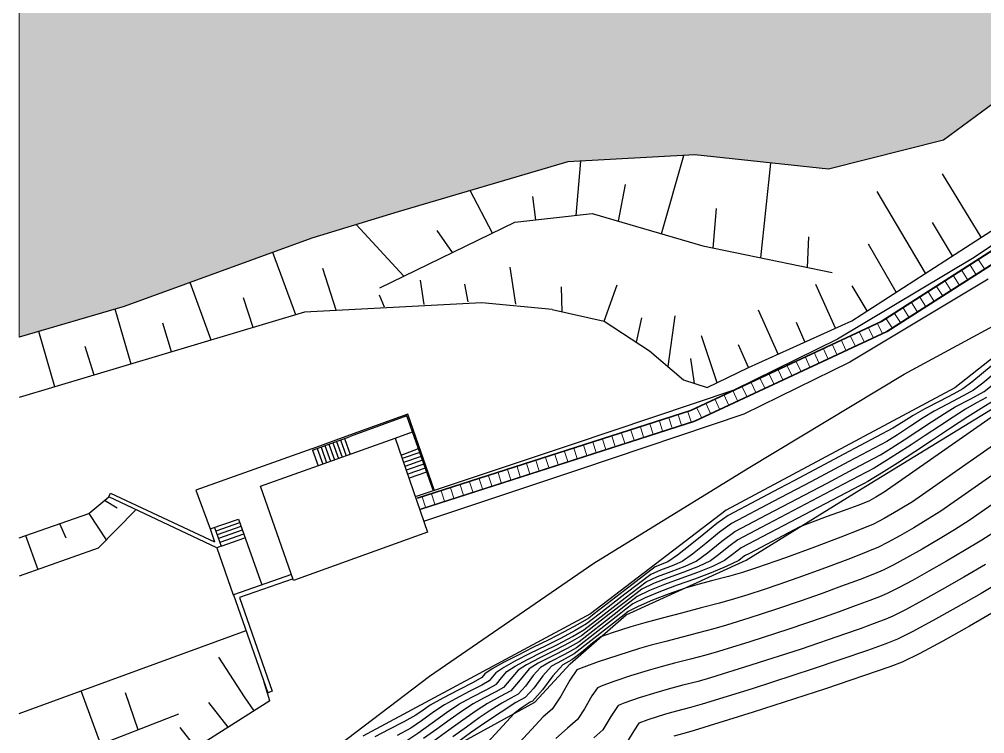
# Model space of a CAD drawing. Header units: millimetres. Extents: x -335 to 64136, y 248 to 109842.
# Drawn here: x -335.2 to -277.1, y 392.9 to 436 of the extents above; entities that cross this region are included whole.
import ezdxf

# ---------------------------------------------------------------- set-up
doc = ezdxf.new("R2010")
doc.units = ezdxf.units.MM
doc.header["$MEASUREMENT"] = 0
for name, color, linetype in [('Bâti', 7, 'Continuous'), ('CANALISATION', 2, 'Continuous'), ('colore lago', 131, 'Continuous'), ('curve livello 5m', 7, 'Continuous'), ('Limite fiume', 6, 'Continuous'), ('pendenze', 2, 'Continuous'), ('Per+Mod Surf', 7, 'Continuous'), ('SCALE', 2, 'Continuous'), ('Strade', 7, 'Continuous'), ('TalusHautBas', 7, 'Continuous')]:
    doc.layers.add(name, color=color, linetype=linetype)
doc.layers.add('Colori bordi', color=5, linetype='Continuous', plot=False)
doc.layers.add('no_plot', color=5, linetype='Continuous', plot=False)

msp = doc.modelspace()

# ---------------------------------------------------------------- hatches: boundary and pattern name
at = {"layer": 'colore lago', "linetype": 'Continuous', "lineweight": 0}
msp.add_hatch(color=256, dxfattribs=at).paths.add_polyline_path([(-312.38264, 424.38548), (-302.15266, 427.40348), (-294.50865, 427.80748), (-286.46064, 426.94448), (-279.55365, 428.69248), (-270.72865, 435.24048), (-265.29765, 441.90348), (-261.09665, 444.69048), (-255.79765, 448.78748), (-249.65065, 454.99548), (-249.87665, 457.13848), (-248.17265, 458.71048), (-243.91365, 458.44848), (-231.51899, 467.44804), (-219.71592, 476.01805), (-220.40264, 478.89914), (-213.99922, 486.79725), (-210.87206, 487.54263), (-194.87937, 500.9038), (-194.77873, 500.77989), (-194.52964, 500.99348), (-189.01965, 505.71848), (-183.49064, 510.97748), (-174.25166, 520.06648), (-167.80464, 526.32548), (-160.16665, 533.70348), (-153.10865, 540.33248), (-142.77665, 549.54148), (-138.72965, 552.68648), (-123.24765, 563.72148), (-114.11096, 569.41745), (-114.39195, 569.87), (-117.39783, 574.71114), (-120.69979, 580.02913), (-128.57865, 592.71848), (-138.23988, 586.68061), (-161.43365, 572.18548), (-162.95975, 574.60946), (-166.14665, 572.74548), (-168.16266, 571.75848), (-172.51465, 570.11848), (-176.78364, 568.52148), (-180.93165, 566.78248), (-186.27165, 564.10448), (-191.35264, 561.10848), (-197.61964, 557.14448), (-201.67851, 554.62358), (-203.78465, 553.31548), (-211.41966, 548.49648), (-217.09363, 544.89976), (-216.82965, 543.38348), (-218.67665, 540.30148), (-222.05665, 537.09148), (-230.78465, 537.05248), (-241.41465, 529.76848), (-248.88865, 523.97348), (-261.05365, 514.39848), (-276.82866, 503.29348), (-277.17892, 503.41049), (-289.31665, 495.14848), (-303.14866, 485.43648), (-320.62364, 475.41148), (-335.18517, 467.50034), (-335.18517, 416.83235), (-328.87465, 418.67548), (-317.58165, 422.79748)])

# ---------------------------------------------------------------- linework, layer by layer
at = {"layer": 'Bâti', "color": 2, "linetype": 'Continuous'}
for p, q in [((-272.14464, 425.42549), (-277.69363, 421.63149)), ((-277.69363, 421.63149), (-285.92863, 416.70249)), ((-276.85209, 420.3171), (-285.18306, 415.33066)), ((-285.92863, 416.70249), (-292.16864, 413.63949)), ((-285.18306, 415.33066), (-291.57347, 412.19383)), ((-292.16864, 413.63949), (-301.95062, 410.34549)), ((-311.80017, 412.1963), (-315.29962, 410.92377)), ((-311.84887, 412.09345), (-315.27227, 410.84858)), ((-310.27667, 407.61273), (-311.84887, 412.09345)), ((-310.20117, 407.63922), (-311.80017, 412.1963)), ((-291.57347, 412.19383), (-301.45376, 408.86671)), ((-315.29962, 410.92377), (-317.56302, 410.10072)), ((-312.5491, 410.7402), (-311.50888, 411.12448)), ((-320.66964, 407.85149), (-312.54965, 410.73949)), ((-317.53567, 410.02553), (-315.27227, 410.84858)), ((-312.54965, 410.73949), (-310.60064, 405.09349)), ((-301.95062, 410.34549), (-311.29263, 407.23049)), ((-317.56665, 410.11049), (-324.54965, 407.61949)), ((-301.45376, 408.86671), (-310.79916, 405.75059)), ((-329.79065, 407.21249), (-329.69262, 407.42949)), ((-329.69262, 407.42949), (-323.42663, 404.50549)), ((-324.54965, 407.61949), (-323.70163, 405.27649)), ((-318.66873, 402.1826), (-320.66964, 407.85149)), ((-323.29593, 404.14723), (-329.79065, 407.21249)), ((-321.99664, 405.86749), (-320.59048, 401.91101)), ((-310.60064, 405.09349), (-318.66873, 402.1826)), ((-323.29593, 404.14723), (-322.30764, 401.31464)), ((-318.79532, 402.54123), (-322.28964, 401.31449)), ((-318.70212, 402.2772), (-321.93274, 401.14303)), ((-322.28964, 401.31449), (-320.21963, 395.41449)), ((-321.93274, 401.14303), (-319.95541, 395.50718)), ((-319.95541, 395.50718), (-320.21963, 395.41449))]:
    msp.add_line(p, q, dxfattribs=at)
at = {"layer": 'CANALISATION', "linetype": 'Continuous', "lineweight": 0}
for p, q in [((-277.08383, 420.95593), (-277.43176, 421.49984)), ((-278.09469, 420.30928), (-278.44263, 420.85319)), ((-277.58926, 420.63261), (-277.9372, 421.17651)), ((-278.60012, 419.98596), (-278.94806, 420.52986)), ((-279.61098, 419.33931), (-279.95892, 419.88321)), ((-279.10555, 419.66263), (-279.45349, 420.20654)), ((-280.62185, 418.69266), (-280.96979, 419.23656)), ((-280.11642, 419.01598), (-280.46435, 419.55989)), ((-281.63271, 418.04601), (-281.98065, 418.58992)), ((-281.12728, 418.36933), (-281.47522, 418.91324)), ((-282.64357, 417.39936), (-282.99151, 417.94327)), ((-282.13814, 417.72268), (-282.48608, 418.26659)), ((-284.05731, 417.39643), (-283.78394, 416.81148)), ((-283.51374, 417.65046), (-283.24037, 417.06551)), ((-285.14445, 416.88836), (-284.87108, 416.30341)), ((-284.60088, 417.1424), (-284.32751, 416.55745)), ((-286.23159, 416.3803), (-285.95822, 415.79535)), ((-285.68802, 416.63433), (-285.41465, 416.04938)), ((-287.8623, 415.6182), (-287.58893, 415.03326)), ((-287.31873, 415.87224), (-287.04536, 415.28729)), ((-286.77516, 416.12627), (-286.50179, 415.54132)), ((-288.94943, 415.11014), (-288.67607, 414.52519)), ((-288.40587, 415.36417), (-288.1325, 414.77922)), ((-290.03657, 414.60208), (-289.7632, 414.01713)), ((-289.493, 414.85611), (-289.21963, 414.27116)), ((-291.66728, 413.83998), (-291.39391, 413.25503)), ((-291.12371, 414.09401), (-290.85034, 413.50906)), ((-290.58014, 414.34804), (-290.30677, 413.7631)), ((-292.75442, 413.33192), (-292.48105, 412.74697)), ((-292.21085, 413.58595), (-291.93748, 413.001)), ((-293.84156, 412.82385), (-293.56819, 412.23891)), ((-293.29799, 413.07789), (-293.02462, 412.49294)), ((-295.5085, 412.1541), (-295.3112, 411.53931)), ((-294.93719, 412.33744), (-294.7399, 411.72265)), ((-294.38513, 412.56982), (-294.11176, 411.98487)), ((-297.2224, 411.60408), (-297.02511, 410.98929)), ((-296.6511, 411.78742), (-296.45381, 411.17263)), ((-296.0798, 411.97076), (-295.8825, 411.35597)), ((-298.93631, 411.05407), (-298.73902, 410.43927)), ((-298.36501, 411.2374), (-298.16771, 410.62261)), ((-297.79371, 411.42074), (-297.59641, 410.80595)), ((-300.65022, 410.50405), (-300.45292, 409.88926)), ((-300.07892, 410.68739), (-299.88162, 410.07259)), ((-299.50761, 410.87073), (-299.31032, 410.25593)), ((-302.93543, 409.77069), (-302.73814, 409.1559)), ((-302.36413, 409.95403), (-302.16683, 409.33924)), ((-301.79283, 410.13737), (-301.59553, 409.52258)), ((-301.22152, 410.32071), (-301.02423, 409.70592)), ((-304.64934, 409.22068), (-304.45204, 408.60588)), ((-304.07804, 409.40401), (-303.88074, 408.78922)), ((-303.50673, 409.58735), (-303.30944, 408.97256)), ((-306.36325, 408.67066), (-306.16595, 408.05587)), ((-305.79194, 408.854), (-305.59465, 408.2392)), ((-305.22064, 409.03734), (-305.02335, 408.42254)), ((-308.07716, 408.12064), (-307.87986, 407.50585)), ((-307.50585, 408.30398), (-307.30856, 407.68919)), ((-306.93455, 408.48732), (-306.73725, 407.87253)), ((-309.79106, 407.57062), (-309.59377, 406.95583)), ((-309.21976, 407.75396), (-309.02247, 407.13917)), ((-308.64846, 407.9373), (-308.45116, 407.32251)), ((-310.93367, 407.20395), (-310.73637, 406.58915)), ((-310.36237, 407.38728), (-310.16507, 406.77249))]:
    msp.add_line(p, q, dxfattribs=at)
at = {"layer": 'CANALISATION', "linetype": 'Continuous', "lineweight": 0, "flags": 128}
for points in [[(-248.18239, 444.63612), (-264.86572, 430.65978), (-274.22184, 423.55323), (-283.27434, 417.76234), (-294.76224, 412.39358), (-311.21828, 407.11261)], [(-247.88745, 444.0409), (-264.4629, 430.15493), (-273.852, 423.02333), (-282.96234, 417.19545), (-294.52596, 411.7913), (-311.02098, 406.49782)], [(-247.8646, 443.99479), (-264.4317, 430.11583), (-273.82335, 422.98229), (-282.93817, 417.15154), (-294.50766, 411.74465), (-311.0057, 406.4502)], [(-264.89264, 430.70248), (-274.25064, 423.59449), (-283.29864, 417.80648), (-294.78064, 412.44049), (-311.23364, 407.16049)]]:
    msp.add_lwpolyline(points, dxfattribs=at)
at = {"layer": 'Colori bordi', "linetype": 'Continuous', "lineweight": 0, "flags": 128}
msp.add_lwpolyline([(-335.18517, 467.50034), (-335.18517, 416.83235), (-328.87465, 418.67548), (-317.58165, 422.79748), (-312.38264, 424.38548), (-302.15266, 427.40348), (-294.50865, 427.80748), (-286.46064, 426.94448), (-279.55365, 428.69248), (-270.72865, 435.24048), (-265.29765, 441.90348), (-261.09665, 444.69048), (-255.79765, 448.78748), (-249.65065, 454.99548), (-249.87665, 457.13848), (-248.17265, 458.71048), (-243.91365, 458.44848), (-231.51899, 467.44804)], dxfattribs=at)
at = {"layer": 'curve livello 5m', "color": 2, "flags": 128}
for points in [[(-276.96101, 413.20301), (-277.5659, 412.88359), (-277.5659, 412.88359), (-278.2188, 412.48698), (-278.97192, 412.00761), (-279.79172, 411.47315), (-280.64465, 410.91131), (-281.49716, 410.34975), (-282.3157, 409.81618), (-283.06672, 409.33828), (-283.71667, 408.94373), (-283.71667, 408.94373), (-284.63158, 408.45839), (-285.55522, 407.96842), (-290.51537, 405.3733), (-291.91897, 404.62863), (-292.46675, 404.21678), (-293.08881, 403.71074), (-293.57826, 403.35212), (-293.57826, 403.35212), (-294.28826, 403.01324), (-295.17222, 402.672), (-296.11438, 402.32991), (-296.99895, 401.98851), (-297.71015, 401.64931), (-297.71015, 401.64931), (-298.69652, 400.89238), (-299.6802, 400.13751), (-301.33707, 398.82995), (-302.03223, 398.42907), (-302.92045, 397.97486), (-303.84285, 397.51585), (-304.64054, 397.10055), (-305.1546, 396.7775), (-305.1546, 396.7775), (-305.59226, 396.25201), (-306.02998, 395.72641), (-306.02998, 395.72641), (-306.49063, 395.46284), (-307.23452, 395.08171), (-307.86694, 394.738), (-307.86694, 394.738), (-308.50454, 394.32008), (-309.24939, 393.79676), (-310.04795, 393.22069), (-310.84665, 392.6445)], [(-273.26485, 409.0911), (-277.991, 405.77865), (-278.87527, 405.22851), (-279.84755, 404.64436), (-280.83583, 404.06762), (-281.76808, 403.53972), (-282.57228, 403.10208), (-283.17643, 402.79613), (-283.17643, 402.79613), (-283.69669, 402.57753), (-284.57021, 402.23806), (-285.67827, 401.82227), (-286.90215, 401.37472), (-288.12313, 400.93994), (-288.12313, 400.93994), (-289.59891, 400.43896), (-291.26259, 399.89647), (-292.61506, 399.47523), (-292.61506, 399.47523), (-293.37265, 399.26152), (-294.29055, 399.01728), (-295.28258, 398.75922), (-296.26255, 398.50408), (-297.14429, 398.26855), (-297.8416, 398.06938), (-297.8416, 398.06938), (-299.14628, 397.66059), (-300.32701, 397.2704), (-301.20713, 396.95895), (-301.61002, 396.78638), (-301.61002, 396.78638), (-302.04692, 396.17297), (-302.58859, 395.21332), (-303.10485, 394.42149), (-303.10485, 394.42149), (-303.63646, 393.95831), (-308.11689, 389.09415)]]:
    msp.add_lwpolyline(points, dxfattribs=at)
at = {"layer": 'Limite fiume', "color": 2, "linetype": 'Continuous'}
for p, q in [((-270.72863, 435.24049), (-279.55363, 428.69249)), ((-279.55363, 428.69249), (-286.46063, 426.94449)), ((-294.50863, 427.80749), (-302.15265, 427.40349)), ((-286.46063, 426.94449), (-294.50863, 427.80749)), ((-302.15265, 427.40349), (-312.38263, 424.38549)), ((-312.38263, 424.38549), (-317.58163, 422.79749)), ((-317.58163, 422.79749), (-328.87463, 418.67549)), ((-328.87463, 418.67549), (-335.18516, 416.83236)), ((-328.18664, 406.41049), (-330.44464, 404.11248)), ((-330.44464, 404.11248), (-335.18516, 402.43386)), ((-335.18516, 394.15673), (-321.53189, 399.15471))]:
    msp.add_line(p, q, dxfattribs=at)
at = {"layer": 'no_plot', "flags": 128}
for points in [[(-276.33831, 415.37099), (-277.13304, 414.70361), (-277.84777, 414.11607), (-278.37755, 413.71845), (-278.92173, 413.41147), (-279.76114, 412.97684), (-280.65876, 412.51421), (-281.37757, 412.12326), (-281.9821, 411.73599), (-282.58531, 411.34964), (-285.53793, 409.78335), (-288.51871, 408.20212), (-289.44076, 407.71971), (-292.5087, 406.09204), (-293.18229, 405.6062), (-293.97944, 404.97019), (-294.80248, 404.29808), (-295.55374, 403.70396), (-296.13554, 403.30188), (-296.89952, 402.98704), (-298.74336, 401.57209), (-300.58217, 400.161), (-300.89563, 399.91362), (-301.55826, 399.51653), (-302.38303, 399.07353), (-303.30621, 398.6041), (-304.26408, 398.12769), (-305.19289, 397.66376), (-306.02892, 397.23179), (-306.70842, 396.85123), (-307.16766, 396.54154), (-307.3369, 396.33833), (-307.85148, 396.03212), (-308.73029, 395.57687), (-309.691, 395.0834), (-310.4513, 394.66256), (-310.87744, 394.36609), (-311.30386, 394.06941), (-312.02843, 393.66738), (-312.94106, 393.19752), (-313.78447, 392.75999)], [(-276.43612, 414.68043), (-277.18258, 414.05938), (-277.73278, 413.63915), (-277.73278, 413.63915), (-278.36819, 413.28887), (-279.30781, 412.80574), (-280.10701, 412.37671), (-280.75974, 411.97004), (-281.53628, 411.4611), (-282.31205, 410.9527), (-282.96243, 410.54767), (-285.23582, 409.3417), (-287.53088, 408.12422), (-289.79896, 406.93758), (-292.31212, 405.60424), (-293.02079, 405.08389), (-293.85636, 404.40783), (-294.66256, 403.75857), (-295.28312, 403.31863), (-295.87081, 403.0601), (-296.58127, 402.79986), (-297.16973, 402.54113), (-298.72774, 401.34552), (-300.28151, 400.15317), (-301.04278, 399.5524), (-301.71408, 399.15412), (-302.5592, 398.70687), (-303.49541, 398.23591), (-304.43999, 397.7665), (-305.3102, 397.3239), (-306.02333, 396.93338), (-306.49664, 396.62019), (-306.90126, 396.13436), (-307.34548, 395.87002), (-308.10414, 395.47701), (-308.9335, 395.05101), (-309.58984, 394.6877), (-310.23074, 394.25135), (-310.97122, 393.71717), (-311.61268, 393.28038), (-312.433, 392.83343)], [(-311.9215, 392.49134), (-311.18898, 392.98201), (-310.32445, 393.60249), (-309.46017, 394.22277), (-308.72839, 394.71285), (-308.72839, 394.71285), (-307.94937, 395.13624), (-307.03305, 395.60571), (-306.46562, 395.93039), (-306.46562, 395.93039), (-306.1456, 396.31465), (-305.82562, 396.69884), (-305.82562, 396.69884), (-305.33455, 397.01638), (-304.58198, 397.41853), (-303.67957, 397.87118), (-302.73898, 398.34023), (-301.87188, 398.7916), (-301.18993, 399.19118), (-301.18993, 399.19118), (-299.98085, 400.14534), (-298.71213, 401.11895), (-297.43994, 402.09522), (-296.76946, 402.40431), (-295.93463, 402.71548), (-295.10014, 403.02655), (-294.43069, 403.33537), (-294.43069, 403.33537), (-293.74777, 403.83574), (-292.87984, 404.5418), (-292.11554, 405.11643), (-292.11554, 405.11643), (-290.15717, 406.15544), (-286.54305, 408.04632), (-284.9337, 408.90005), (-283.33955, 409.7457), (-282.68744, 410.1454), (-281.91834, 410.64159), (-281.09047, 411.1862), (-280.26205, 411.7312), (-279.4913, 412.22853), (-278.83645, 412.63015), (-278.83645, 412.63015), (-277.89439, 413.12762), (-277.08801, 413.55984), (-277.08801, 413.55984), (-276.50976, 414.01152)], [(-276.29534, 413.13704), (-277.12314, 412.63418), (-278.07801, 412.02639), (-279.11742, 411.34877), (-280.19884, 410.63641), (-281.27972, 409.92443), (-282.31753, 409.24792), (-283.26973, 408.642), (-284.09378, 408.14176), (-284.32947, 408.01674), (-284.56739, 407.89052), (-290.87358, 404.59116), (-291.72239, 404.14083), (-292.24395, 403.73674), (-292.72584, 403.36887), (-293.45891, 403.01), (-294.36267, 402.64882), (-295.3519, 402.28645), (-296.3414, 401.92401), (-297.24595, 401.56262), (-297.98036, 401.2034), (-298.6809, 400.66581), (-299.37954, 400.12968), (-301.48422, 398.46873), (-302.19551, 398.06699), (-303.09505, 397.61467), (-303.93902, 397.18624), (-304.48359, 396.85615), (-305.03893, 396.18936), (-305.59434, 395.52244), (-306.22569, 395.17742), (-307.00548, 394.76315), (-307.68867, 394.3186), (-308.47891, 393.76884), (-309.33344, 393.15591), (-310.2095, 392.52185)], [(-275.15664, 413.06533), (-283.1103, 407.4908), (-283.61885, 407.18494), (-284.03726, 406.95764), (-284.70527, 406.682), (-285.58352, 406.36248), (-286.54377, 406.02468), (-287.45779, 405.6942), (-288.19735, 405.39662), (-291.23178, 403.80902), (-291.52581, 403.65302), (-291.87341, 403.38561), (-292.62091, 403.01249), (-293.53146, 402.63717), (-294.53993, 402.26051), (-295.5812, 401.88335), (-296.59014, 401.50656), (-297.50164, 401.13099), (-298.25057, 400.75749), (-298.66529, 400.43924), (-299.07888, 400.12185), (-301.63136, 398.1075), (-302.36023, 397.70712), (-303.2274, 397.27343), (-303.81257, 396.9348), (-304.25369, 396.44054), (-304.7175, 395.81288), (-305.1587, 395.31847), (-305.59954, 395.07756), (-306.14403, 394.78829), (-306.77474, 394.38222), (-307.49087, 393.89219), (-308.26805, 393.34217), (-309.08189, 392.75613)], [(-274.52604, 411.74059), (-281.40387, 406.92008), (-282.24397, 406.40681), (-283.11302, 405.90695), (-283.75031, 405.57047), (-284.49112, 405.2592), (-285.73494, 404.77583), (-287.31272, 404.18378), (-289.05541, 403.54651), (-290.79397, 402.92743), (-291.64872, 402.64871), (-292.48183, 402.41922), (-293.51472, 402.15062), (-294.4791, 401.89853), (-295.1067, 401.71858), (-296.06428, 401.37251), (-297.05918, 400.97868), (-297.93136, 400.60306), (-298.52078, 400.31158), (-298.64968, 400.21267), (-298.77823, 400.11402), (-301.77851, 397.74628), (-302.51054, 397.35816), (-303.14155, 397.01346), (-303.65981, 396.43277), (-304.20471, 395.69535), (-304.72306, 395.1145), (-305.28257, 394.81344), (-306.17126, 394.24923), (-307.11633, 393.61875), (-308.02087, 392.98944), (-308.78798, 392.42873)], [(-273.89545, 410.41584), (-279.69744, 406.34937), (-280.47742, 405.86599), (-281.33439, 405.35571), (-282.17796, 404.87051), (-282.91775, 404.46238), (-283.46337, 404.1833), (-284.09391, 403.91836), (-285.15258, 403.50694), (-286.4955, 403.00303), (-287.97878, 402.46061), (-289.45855, 401.93368), (-290.33685, 401.63553), (-291.32698, 401.31267), (-292.13189, 401.06197), (-293.03448, 400.80736), (-294.12805, 400.51638), (-295.30994, 400.20893), (-296.47747, 399.90495), (-297.52795, 399.62435), (-298.35873, 399.38706), (-299.50187, 399.01869), (-300.1704, 398.77025), (-300.6709, 398.39813), (-301.33692, 397.8403), (-301.92565, 397.38506), (-302.47053, 397.09211), (-303.06593, 396.425), (-303.69192, 395.57783), (-304.28742, 394.91053), (-304.42112, 394.83859), (-304.97005, 394.47687), (-305.38608, 394.16725), (-309.75626, 389.42278)], [(-276.28457, 405.20793), (-277.24099, 404.61118), (-278.28941, 403.97706), (-279.37205, 403.33881), (-280.43115, 402.72964), (-281.40893, 402.1828), (-282.24763, 401.73149), (-282.88948, 401.40896), (-283.29947, 401.23669), (-283.98785, 400.96917), (-284.86105, 400.64152), (-285.82552, 400.28882), (-286.78771, 399.9462), (-288.86097, 399.24239), (-291.1982, 398.48027), (-293.09823, 397.88848), (-293.85114, 397.67772), (-294.77063, 397.4353), (-295.7363, 397.18458), (-296.62773, 396.94892), (-297.32448, 396.7517), (-298.37946, 396.42114), (-299.33421, 396.10563), (-300.04589, 395.85379), (-300.37166, 395.71425), (-300.72495, 395.21823), (-301.16295, 394.44225), (-301.58041, 393.80197), (-302.17541, 393.27818), (-302.88694, 392.66361)], [(-277.01384, 403.14181), (-278.32916, 402.36639), (-279.61587, 401.62631), (-280.80379, 400.96193), (-281.82274, 400.41364), (-282.60254, 400.02179), (-283.01166, 399.85249), (-283.71204, 399.58442), (-284.57011, 399.2677), (-285.45228, 398.95246), (-288.12302, 398.04582), (-291.13381, 397.06408), (-293.5814, 396.30174), (-294.32324, 396.09617), (-295.22786, 395.85981), (-296.11574, 395.62748), (-296.80736, 395.43402), (-297.86945, 395.09831), (-298.73091, 394.80502), (-299.13331, 394.64212), (-299.56709, 393.97423), (-300.05596, 393.18245), (-300.59569, 392.69088)], [(-275.73828, 402.30657), (-277.28627, 401.39397), (-278.8006, 400.52297), (-280.19866, 399.74107), (-281.39786, 399.09579), (-282.31559, 398.63462), (-283.01689, 398.35816), (-284.11686, 397.95872), (-287.38508, 396.84925), (-291.06942, 395.64788), (-294.06457, 394.715), (-294.77806, 394.51999), (-295.61781, 394.30145), (-296.29023, 394.11633), (-297.34861, 393.7761), (-297.89496, 393.56998), (-298.19423, 393.10919), (-298.53152, 392.56293)], [(-276.24338, 400.42155), (-277.98532, 399.41963), (-279.59352, 398.52021), (-280.97297, 397.77793), (-282.02865, 397.24745), (-282.78144, 396.96497), (-286.64714, 395.65269), (-291.00503, 394.23168), (-294.54775, 393.12825), (-295.17315, 392.96039), (-295.77311, 392.79865)]]:
    msp.add_lwpolyline(points, dxfattribs=at)
at = {"layer": 'pendenze', "linetype": 'Continuous'}
for p, q in [((-296.51721, 423.05832), (-295.17795, 427.77211)), ((-301.66803, 424.17176), (-301.36865, 427.44492)), ((-290.54983, 421.61387), (-289.93823, 427.3174)), ((-277.2832, 422.8526), (-279.60092, 426.67935)), ((-299.10272, 423.81294), (-298.68551, 426.04012)), ((-306.69265, 423.1072), (-308.04263, 425.66585)), ((-280.62521, 420.69446), (-283.54475, 425.61711)), ((-304.08587, 423.8989), (-304.27603, 425.30862)), ((-293.40175, 422.20342), (-293.21611, 424.58142)), ((-279.00525, 421.74057), (-280.20533, 423.73272)), ((-312.04358, 420.5107), (-314.89779, 423.61725)), ((-309.10382, 421.9372), (-310.03143, 423.2681)), ((-287.72296, 421.0295), (-287.64419, 422.88579)), ((-282.4017, 419.54727), (-284.05131, 422.44432)), ((-318.54696, 418.17731), (-319.9216, 421.94339)), ((-316.10186, 418.46013), (-316.92083, 420.96134)), ((-305.29626, 418.81313), (-305.62936, 421.04525)), ((-310.80371, 418.79813), (-311.04095, 420.25859)), ((-323.63455, 416.65403), (-324.9017, 420.12563)), ((-308.15674, 418.967), (-308.35605, 420.03564)), ((-302.49988, 418.363), (-302.53766, 419.86842)), ((-299.97363, 417.79649), (-299.19278, 419.97651)), ((-286.04945, 417.37819), (-287.22664, 420.0061)), ((-284.14419, 418.42203), (-285.05198, 419.91695)), ((-321.09756, 417.41362), (-321.68075, 419.21053)), ((-313.19549, 418.64555), (-313.5065, 419.36419)), ((-328.44775, 415.2129), (-329.41314, 418.5182)), ((-298.03549, 416.5349), (-297.69687, 417.9893)), ((-296.12741, 415.06073), (-295.6947, 418.114)), ((-289.49995, 415.80877), (-290.686, 418.45646)), ((-326.02188, 415.93924), (-326.53717, 417.68279)), ((-287.88601, 416.54285), (-288.39479, 417.71856)), ((-333.04104, 413.83763), (-334.0155, 417.17398)), ((-293.1625, 414.08901), (-294.11264, 416.92149)), ((-330.68094, 414.54427), (-331.22381, 416.27267)), ((-291.28363, 414.99749), (-291.87851, 416.37213)), ((-294.53552, 414.04699), (-294.76321, 415.55341)), ((-330.05945, 407.00413), (-329.28903, 406.54293)), ((-330.99765, 406.21749), (-329.94751, 404.61842)), ((-332.75607, 405.60077), (-332.38852, 404.7514)), ((-334.8056, 404.88194), (-334.0776, 402.82605)), ((-321.62777, 395.16546), (-323.17483, 397.54588)), ((-320.09964, 394.92749), (-320.46597, 396.11662)), ((-330.27252, 392.29368), (-331.45443, 395.52241)), ((-328.02182, 393.17036), (-328.78875, 395.40715)), ((-322.6206, 393.33013), (-323.77716, 394.82587)), ((-321.04342, 394.32947), (-321.62777, 395.16546)), ((-324.55771, 392.1027), (-325.4931, 393.3075))]:
    msp.add_line(p, q, dxfattribs=at)
at = {"layer": 'Per+Mod Surf', "color": 2, "linetype": 'Continuous'}
for p, q in [((-270.89363, 420.09949), (-278.86563, 413.77849)), ((-278.86563, 413.77849), (-292.63864, 406.41449)), ((-292.63864, 406.41449), (-300.79263, 400.16649)), ((-300.79263, 400.16649), (-314.50763, 392.80349))]:
    msp.add_line(p, q, dxfattribs=at)
at = {"layer": 'SCALE', "linetype": 'Continuous'}
for p, q in [((-316.54901, 410.38432), (-316.21206, 409.4369)), ((-316.31408, 410.46974), (-315.97656, 409.52066)), ((-316.07919, 410.55516), (-315.74102, 409.60442)), ((-315.84427, 410.64059), (-315.50552, 409.68819)), ((-315.60934, 410.72601), (-315.27002, 409.77195)), ((-317.53567, 410.02553), (-317.2012, 409.0851)), ((-317.25378, 410.12804), (-316.91858, 409.18561)), ((-317.01886, 410.21347), (-316.68307, 409.26938)), ((-316.78393, 410.29889), (-316.44757, 409.35313)), ((-312.2023, 409.73329), (-311.15649, 410.12017)), ((-311.07397, 409.88505), (-312.12899, 409.52087)), ((-310.99124, 409.64921), (-312.04742, 409.28461)), ((-310.90847, 409.41336), (-311.96588, 409.04835)), ((-310.82571, 409.17751), (-311.8843, 408.81209)), ((-310.74298, 408.94167), (-311.80276, 408.57583)), ((-310.66144, 408.70541), (-311.72122, 408.33957)), ((-323.70163, 405.27649), (-321.99664, 405.86749)), ((-323.69986, 405.2771), (-323.42663, 404.50549)), ((-323.4241, 405.37268), (-323.02862, 404.24449)), ((-321.92077, 405.64268), (-323.34387, 405.14383)), ((-321.84009, 405.41954), (-323.26538, 404.91991)), ((-321.75943, 405.19638), (-323.18689, 404.696)), ((-321.68036, 404.97268), (-323.1084, 404.4721)), ((-323.02862, 404.24449), (-321.60128, 404.74898)), ((-323.03045, 404.2411), (-323.29593, 404.14723))]:
    msp.add_line(p, q, dxfattribs=at)
at = {"layer": 'Strade', "color": 2, "linetype": 'Continuous', "flags": 128}
msp.add_lwpolyline([(-325.77492, 385.3005), (-322.65762, 387.29649), (-317.35663, 391.17849), (-310.49563, 396.41549), (-300.60064, 403.22049), (-291.29764, 408.94949), (-281.90364, 414.61149), (-272.85464, 419.50749), (-264.54564, 426.82449), (-258.89563, 431.45549), (-247.56463, 441.36749), (-243.40701, 445.00433)], dxfattribs=at)
at = {"layer": 'TalusHautBas', "color": 2, "linetype": 'Continuous'}
for p, q in [((-285.07263, 417.82249), (-274.00663, 424.96849)), ((-313.48864, 419.80949), (-305.35663, 423.75549)), ((-305.35663, 423.75549), (-300.70465, 424.28049)), ((-300.70465, 424.28049), (-294.04063, 422.33549)), ((-294.04063, 422.33549), (-286.24263, 420.72349)), ((-307.34363, 418.89149), (-318.00863, 418.33849)), ((-303.09964, 418.49749), (-307.34363, 418.89149)), ((-303.09964, 418.49749), (-299.97363, 417.79649)), ((-318.00863, 418.33849), (-335.18516, 413.19566)), ((-299.97363, 417.79649), (-297.24063, 416.01749)), ((-291.28363, 414.99749), (-285.07263, 417.82249)), ((-297.24063, 416.01749), (-295.20562, 414.26849)), ((-293.77163, 413.79449), (-291.28363, 414.99749)), ((-295.20562, 414.26849), (-293.77163, 413.79449)), ((-284.22464, 407.86349), (-274.54663, 413.79149)), ((-291.42163, 403.39449), (-284.22464, 407.86349)), ((-330.99765, 406.21749), (-329.80362, 407.21862)), ((-335.18516, 404.74882), (-330.99765, 406.21749)), ((-298.64264, 400.11049), (-291.42163, 403.39449)), ((-302.02365, 397.14449), (-298.64264, 400.11049)), ((-304.15063, 394.84649), (-302.02365, 397.14449)), ((-320.09964, 394.92749), (-329.88763, 388.72549)), ((-312.87762, 390.04849), (-304.15063, 394.84649)), ((-325.60565, 394.11148), (-330.96362, 392.02449))]:
    msp.add_line(p, q, dxfattribs=at)

doc.saveas('drawing.dxf')
